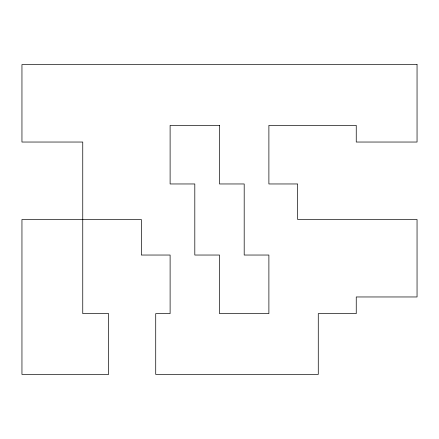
<?xml version="1.0" encoding="UTF-8"?>
<svg xmlns="http://www.w3.org/2000/svg" width="439" height="439" viewBox="0 0 439 439"><rect width="100%" height="100%" fill="white"/><g stroke="black" fill="none" stroke-linecap="round" stroke-linejoin="round"><path stroke-width="0.66" d="M417.05 64.582L21.95 64.582L21.95 142.038L82.752 142.038L82.752 313.616L108.636 313.616L108.636 374.418L21.95 374.418L21.95 219.5L141.331 219.5L141.331 255.037L170.112 255.037L170.112 313.616L155.719 313.616L155.719 374.418L318.275 374.418L318.275 313.616L356.248 313.616L356.248 296.962L417.05 296.962L417.05 219.5L297.669 219.5L297.669 183.963L268.887 183.963L268.887 125.384L356.248 125.384L356.248 142.038L417.05 142.038L417.05 64.582M219.5 125.384L170.112 125.384L170.112 183.963L194.806 183.963L194.806 255.037L219.5 255.037L219.5 313.616L268.887 313.616L268.887 255.037L244.194 255.037L244.194 183.963L219.5 183.963L219.5 125.384"/></g></svg>
